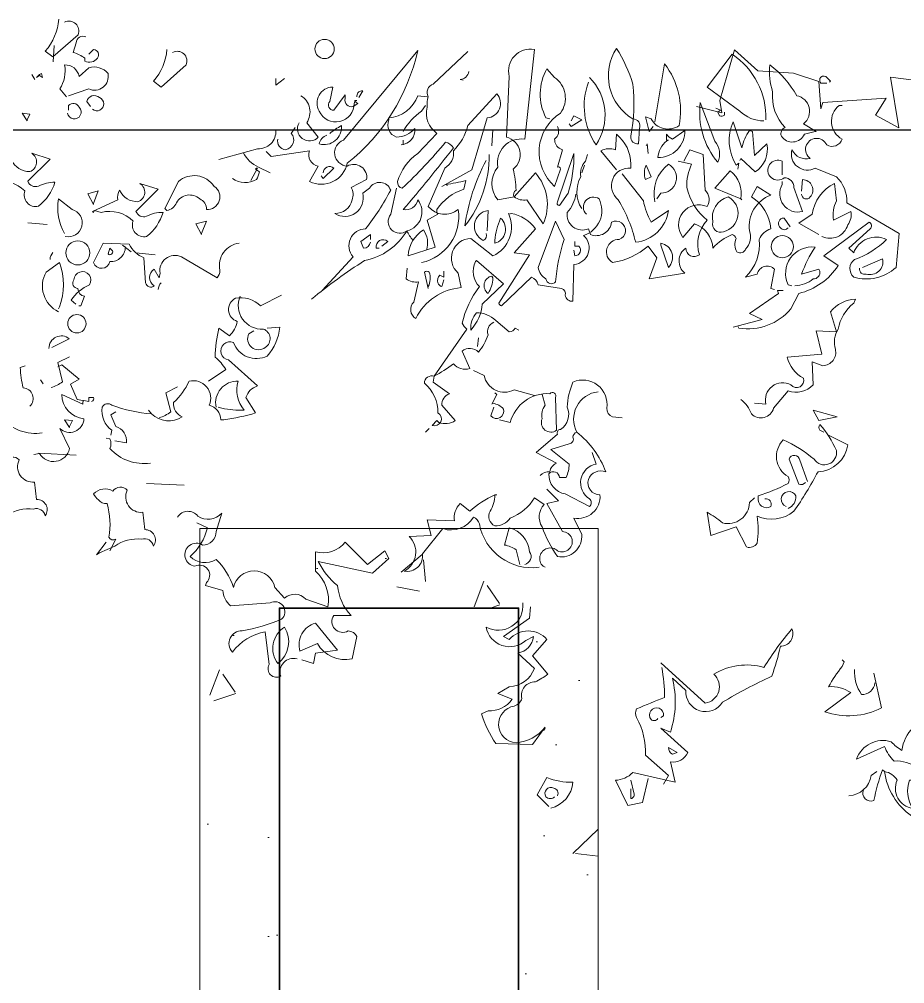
# Model space of a CAD drawing. Header units: millimetres. Extents: x 2033 to 2295, y 1536 to 1691.
# Drawn here: x 2143.153 to 2143.709, y 1615.408 to 1616.014 of the extents above; entities that cross this region are included whole.
import ezdxf

# ---------------------------------------------------------------- set-up
doc = ezdxf.new("R2010")
doc.units = ezdxf.units.MM
for name, color, linetype, lineweight in [('Detalles', 245, 'Continuous', 13), ('FACHADA', 40, 'Continuous', 35), ('Texturas', 8, 'Continuous', 0), ('Verde', 58, 'Continuous', 13)]:
    doc.layers.add(name, color=color, linetype=linetype, lineweight=lineweight)

# ---------------------------------------------------------------- blocks, each defined once
blk = doc.blocks.new('gfbvv')
at = {"layer": 'Verde', "lineweight": 0}
for points in [[(2109.13226, 1678.17629, -0.165222), (2109.12379, 1678.15632), (2109.12863, 1678.15268), (2109.14437, 1678.1666, 0.703232), (2109.13589, 1678.17447)], [(2109.14927, 1678.16521, 0.535172), (2109.14322, 1678.16158), (2109.14141, 1678.15553, -0.069427), (2109.14867, 1678.1519), (2109.14867, 1678.15008, 0.38205), (2109.15654, 1678.1519, 0.608597), (2109.15412, 1678.15735), (2109.15109, 1678.15432)], [(2109.20011, 1678.15735, -0.165222), (2109.19164, 1678.13737), (2109.19648, 1678.13374), (2109.21222, 1678.14766, 0.703232), (2109.20374, 1678.15553)], [(2109.29755, 1678.00605), (2109.31691, 1678.02723, -0.63649), (2109.32478, 1678.04478, 0.04776), (2109.34052, 1678.06899, 0.639832), (2109.3272, 1678.0702), (2109.32297, 1678.06717, -0.689148), (2109.30542, 1678.05446, 0.369919), (2109.31631, 1678.06294, 0.225418), (2109.3157, 1678.0708), (2109.32539, 1678.07564, 0.638885), (2109.31328, 1678.08412, -0.813461), (2109.31086, 1678.10046), (2109.35746, 1678.15674, -0.173706), (2109.31328, 1678.08593, -0.490295), (2109.28968, 1678.07443), (2109.29513, 1678.08412, -0.489075), (2109.28968, 1678.0938), (2109.26547, 1678.09017), (2109.26245, 1678.0932)], [(2109.29089, 1678.0006, -0.032425), (2109.32418, 1678.02481, 0.210526), (2109.3508, 1678.04357, 0.557053), (2109.35746, 1678.06294, -0.431534), (2109.34838, 1678.05688, 0.015289), (2109.37985, 1678.09562, 0.162277), (2109.37501, 1678.09925, -0.030579), (2109.34778, 1678.0702, -0.355026), (2109.34475, 1678.07443, -0.161758), (2109.35746, 1678.09199), (2109.36957, 1678.10469, -0.32045), (2109.36351, 1678.12103, -0.099014), (2109.36412, 1678.12769, -0.46698), (2109.36715, 1678.13556), (2109.38893, 1678.15614)], [(2109.41798, 1678.06475), (2109.40769, 1678.06294, -0.352936), (2109.40769, 1678.08351, -0.5103), (2109.42464, 1678.10106), (2109.43069, 1678.15735, 0.554825), (2109.41496, 1678.1404), (2109.41314, 1678.10227, -0.628204), (2109.41738, 1678.0823, -0.044617), (2109.41919, 1678.06899, 0.4142), (2109.41798, 1678.06475, 0.205246), (2109.42585, 1678.06294), (2109.43614, 1678.04781, 0.298126), (2109.4313, 1678.07988), (2109.41798, 1678.06475)], [(2109.49242, 1678.11377, -0.523941), (2109.49666, 1678.10772), (2109.49605, 1678.09804, -0.5), (2109.49121, 1678.10288, 0.072708), (2109.49242, 1678.13556, 0.077194), (2109.48213, 1678.15795, 0.423996), (2109.49242, 1678.11377)], [(2109.57473, 1678.11256, -0.195694), (2109.5596, 1678.11861), (2109.53902, 1678.13374), (2109.55476, 1678.15432, -0.258652), (2109.57594, 1678.11317)], [(2109.13717, 1678.12769), (2109.13293, 1678.13253, 0.185669), (2109.13596, 1678.14766, -0.373596), (2109.14504, 1678.1404), (2109.15109, 1678.14585, -0.302765), (2109.16319, 1678.14222, -0.609818), (2109.15109, 1678.13253), (2109.13838, 1678.1283)], [(2109.50634, 1678.11196), (2109.51239, 1678.14827, -0.216599), (2109.52147, 1678.10954, -0.447189), (2109.50392, 1678.11377), (2109.50029, 1678.11498), (2109.50271, 1678.1059), (2109.50513, 1678.10893)], [(2109.6068, 1678.1059), (2109.60741, 1678.1059), (2109.59954, 1678.11075, 0.643906), (2109.5953, 1678.1283, 0.101837), (2109.57836, 1678.14766, 0.105927), (2109.58017, 1678.13072, 0.22554), (2109.58804, 1678.10833, 0.4142), (2109.58562, 1678.10288, 0.580322), (2109.60015, 1678.10409), (2109.6068, 1678.1059)], [(2109.38954, 1678.14343, -0.368179), (2109.38409, 1678.13859), (2109.38591, 1678.13798)], [(2109.44522, 1678.10893, -0.35614), (2109.4434, 1678.10106, 0.302765), (2109.44703, 1678.09501), (2109.44824, 1678.09441), (2109.44522, 1678.08351, -0.618027), (2109.44703, 1678.0823), (2109.4434, 1678.07141, -0.499023), (2109.44703, 1678.1174, 0.420273), (2109.4434, 1678.1398), (2109.43856, 1678.14524, 0.254562), (2109.43795, 1678.11438), (2109.44037, 1678.11377)], [(2109.46519, 1678.1398, -0.356445), (2109.46942, 1678.09743, -0.241074), (2109.46458, 1678.13677)], [(2109.61406, 1678.13616), (2109.61043, 1678.13616, -0.236053), (2109.60983, 1678.13919, -0.4142), (2109.61346, 1678.1404), (2109.61649, 1678.13737), (2109.61588, 1678.13677)], [(2109.31691, 1678.12164, -0.632065), (2109.31207, 1678.12648), (2109.31207, 1678.1289), (2109.30481, 1678.11922, -0.680847), (2109.30239, 1678.12467), (2109.3042, 1678.13374, 0.580322), (2109.29573, 1678.11861, 0.820084), (2109.31752, 1678.12346), (2109.31812, 1678.12467), (2109.31994, 1678.12346), (2109.31691, 1678.12164)], [(2109.32055, 1678.12709), (2109.32297, 1678.13132, 0.45993), (2109.31933, 1678.1283), (2109.31933, 1678.12769)], [(2109.37259, 1678.07141), (2109.39135, 1678.0817), (2109.40104, 1678.11438, 0.621735), (2109.40709, 1678.12951), (2109.38893, 1678.10954, -0.145264), (2109.37985, 1678.0938, -0.318115), (2109.37441, 1678.08291), (2109.36412, 1678.0587, 0.4142), (2109.38288, 1678.05688, -0.3983), (2109.35988, 1678.0236)], [(2109.13778, 1678.1174, 1.387421), (2109.14504, 1678.12103, 0.544022), (2109.13838, 1678.12225), (2109.13838, 1678.11922)], [(2109.15351, 1678.11982, 1.182175), (2109.15775, 1678.12709, 0.588394), (2109.14988, 1678.12467), (2109.1523, 1678.12164)], [(2109.28423, 1678.1283, -0.424515), (2109.28786, 1678.11135), (2109.29513, 1678.10227, -0.880783), (2109.28302, 1678.11135)], [(2109.34717, 1678.09743, 0.4142), (2109.35565, 1678.10772, -0.198578), (2109.34415, 1678.10227, -0.4142), (2109.33931, 1678.11317), (2109.33931, 1678.11438, 0.297668), (2109.35746, 1678.1283), (2109.36351, 1678.12769)], [(2109.54568, 1678.08654, 0.305054), (2109.54386, 1678.09985), (2109.53478, 1678.12406, 0.208984), (2109.54568, 1678.08654)], [(2109.34838, 1678.1059, -0.109482), (2109.35988, 1678.11861), (2109.3623, 1678.12225)], [(2109.54991, 1678.11801), (2109.54991, 1678.11619, -0.236053), (2109.54689, 1678.11559), (2109.54568, 1678.11801), (2109.54749, 1678.11922), (2109.54447, 1678.12043)], [(2109.55839, 1677.98366), (2109.55899, 1677.98244, 0.262833), (2109.59167, 1677.99455), (2109.59651, 1678.00423, 0.194489), (2109.62133, 1678.02178), (2109.61225, 1678.02783), (2109.64069, 1678.04902, -0.535172), (2109.6413, 1678.04478), (2109.62798, 1678.03268), (2109.63101, 1678.02965, -0.445358), (2109.65159, 1678.03812, -0.112671), (2109.63162, 1678.02541, 0.498764), (2109.63101, 1678.01452, 0.269211), (2109.65764, 1678.02057), (2109.65945, 1678.04175), (2109.62677, 1678.06112, 0.212448), (2109.62012, 1678.07746), (2109.6068, 1678.08291, -0.669449), (2109.59228, 1678.09441, 0.362045), (2109.60378, 1678.08896, -1.319412), (2109.61406, 1678.09743, 0.480621), (2109.62375, 1678.10106, -0.538818), (2109.62193, 1678.12225), (2109.62375, 1678.12225)], [(2109.55839, 1678.0823), (2109.55899, 1678.08593), (2109.55718, 1678.08472, -0.242218), (2109.55536, 1678.11196), (2109.56081, 1678.09562, -0.092926), (2109.56565, 1678.10651), (2109.56746, 1678.1059), (2109.56868, 1678.09077), (2109.57654, 1678.09804, -0.309006), (2109.56928, 1678.08049), (2109.5602, 1678.08896), (2109.5596, 1678.08775)], [(2109.2685, 1678.10651, -0.447098), (2109.257, 1678.09501), (2109.23279, 1678.08835)], [(2109.26971, 1678.10106, 0.45993), (2109.27455, 1678.09441, 0.578781), (2109.27818, 1678.10469), (2109.2806, 1678.10833)], [(2109.30057, 1678.10348, 0.291199), (2109.29573, 1678.09804, 0.528915), (2109.30965, 1678.10954, 0.039932), (2109.30239, 1678.10469)], [(2109.5136, 1678.09985), (2109.51481, 1678.10046), (2109.5136, 1678.10046), (2109.5136, 1678.10409, 0.099014), (2109.51723, 1678.10106), (2109.5251, 1678.10651, -0.428558), (2109.50816, 1678.08956, -0.211655), (2109.5136, 1678.09985)], [(2109.48213, 1678.0817), (2109.47245, 1678.0938, -0.204086), (2109.48153, 1678.09441), (2109.48213, 1678.10409, -0.226822), (2109.49121, 1678.08533), (2109.49121, 1678.08291, 0.749039), (2109.48334, 1678.06294, -0.077942), (2109.49424, 1678.03631, 0.34404), (2109.51481, 1678.05628), (2109.50392, 1678.04902, -0.080353), (2109.49908, 1678.06233), (2109.48576, 1678.07928)], [(2109.5245, 1678.08714), (2109.52813, 1678.09441), (2109.5366, 1678.09138), (2109.53781, 1678.06899, -0.355026), (2109.53902, 1678.0587, 0.788391), (2109.52389, 1678.03933), (2109.53115, 1678.04781, -0.312881), (2109.54265, 1678.03268, -0.116058), (2109.55476, 1678.04115, -0.265564), (2109.55718, 1678.03873, 0.226822), (2109.55778, 1678.03026, 0.49527), (2109.56323, 1678.03207, 0.295303), (2109.56565, 1678.04357, -0.346893), (2109.57896, 1678.06596), (2109.57049, 1678.07141), (2109.56686, 1678.06475, -0.244461), (2109.57896, 1678.04478, 0.215332), (2109.5717, 1678.03812, -0.236053), (2109.56323, 1678.01452), (2109.57049, 1678.01634, -0.59729), (2109.58138, 1678.01936), (2109.57896, 1678.00726), (2109.58138, 1678.00665)], [(2109.08566, 1678.07461), (2109.1014, 1678.08188, -0.162277), (2109.10261, 1678.08793, 0.291199), (2109.11411, 1678.08067, 0.630219), (2109.11532, 1678.09216), (2109.12681, 1678.08853), (2109.1129, 1678.07461, 0.4142), (2109.11955, 1678.07159, -0.124695), (2109.12984, 1678.07401, -0.156006), (2109.11955, 1678.05888, -0.597885), (2109.11108, 1678.06856, 0.261948), (2109.09111, 1678.07401), (2109.08687, 1678.07522), (2109.08627, 1678.07401), (2109.08566, 1678.07461)], [(2109.24792, 1678.09259, 0.159607), (2109.2576, 1678.08351), (2109.26487, 1678.07988)], [(2109.40225, 1678.09138, -0.174072), (2109.38712, 1678.0466, -0.088486), (2109.40043, 1678.08775)], [(2109.4555, 1678.09199, -0.079437), (2109.45187, 1678.06717), (2109.44643, 1678.0593, -0.618027), (2109.44522, 1678.06173), (2109.4555, 1678.09199)], [(2109.45671, 1678.06657, -0.149368), (2109.45127, 1678.05507, 0.589905), (2109.46458, 1678.04478), (2109.46579, 1678.04115, 0.490158), (2109.47911, 1678.04902, -1.060547), (2109.48395, 1678.03812, 0.776093), (2109.47971, 1678.0236, 0.142365), (2109.5021, 1678.03389), (2109.50755, 1678.02662), (2109.50271, 1678.01331), (2109.5251, 1678.01694, -0.50354), (2109.52571, 1678.03268, 0.628937), (2109.53418, 1678.02844, -0.265564), (2109.53902, 1678.05023, -0.169571), (2109.52631, 1678.0708, -0.119873), (2109.52934, 1678.08533), (2109.52086, 1678.08714)], [(2109.46035, 1678.05749, -0.272202), (2109.45974, 1678.07746, -0.236053), (2109.46277, 1678.08714), (2109.46398, 1678.09138)], [(2109.58623, 1678.07867), (2109.58623, 1678.08714, 1.877945), (2109.58744, 1678.07686, -0.4142), (2109.59349, 1678.0708), (2109.59894, 1678.05567, -0.674286), (2109.58623, 1678.07262), (2109.58623, 1678.07443)], [(2109.24126, 1678.07625, 0.278625), (2109.25639, 1678.07564, 0.07106), (2109.25821, 1678.08049), (2109.25579, 1678.0823), (2109.25639, 1678.08291), (2109.257, 1678.08291), (2109.25276, 1678.07504)], [(2109.29694, 1678.07807), (2109.29815, 1678.07625), (2109.30481, 1678.08291, 0.630219), (2109.29815, 1678.07988)], [(2109.50089, 1678.08472), (2109.50392, 1678.07746), (2109.50029, 1678.07564, -0.195877), (2109.50089, 1678.08472)], [(2109.50634, 1678.06173, -0.297256), (2109.51481, 1678.08533, -0.782791), (2109.50997, 1678.06717), (2109.50755, 1678.06354)], [(2109.5602, 1678.06354), (2109.54386, 1678.0702), (2109.55355, 1678.08109, -0.284134), (2109.5602, 1678.06354), (2109.56081, 1678.06294), (2109.5602, 1678.06354)], [(2109.22069, 1678.06354, -0.319077), (2109.22492, 1678.05688, 0.777725), (2109.22977, 1678.07141, 0.455246), (2109.20737, 1678.07443), (2109.1989, 1678.05749), (2109.20011, 1678.05628, 0.25296), (2109.20616, 1678.06112, -0.489075), (2109.22069, 1678.06354)], [(2109.36291, 1678.03147, 0.240036), (2109.36109, 1678.04417, 0.2379), (2109.35141, 1678.02783), (2109.36836, 1678.03328), (2109.36351, 1678.05023), (2109.37017, 1678.05386, -0.236053), (2109.36957, 1678.05688, -0.178345), (2109.38651, 1678.06959), (2109.38772, 1678.07504, -0.026764), (2109.37501, 1678.07262), (2109.37622, 1678.07201)], [(2109.59833, 1678.06657, 0.741867), (2109.60378, 1678.06475, 0.6409), (2109.59894, 1678.07564), (2109.59833, 1678.06838)], [(2109.15351, 1678.05567), (2109.16925, 1678.06294, -0.162277), (2109.17046, 1678.06899, 0.291199), (2109.18196, 1678.06173, 0.630219), (2109.18317, 1678.07322), (2109.19466, 1678.06959), (2109.18074, 1678.05567, 0.4142), (2109.1874, 1678.05265, -0.124695), (2109.19769, 1678.05507, -0.156006), (2109.1874, 1678.03994, -0.597885), (2109.17893, 1678.04962, 0.261948), (2109.15896, 1678.05507), (2109.15472, 1678.05628), (2109.15412, 1678.05507), (2109.15351, 1678.05567)], [(2109.35444, 1678.03752, -0.062256), (2109.3508, 1678.04357, -0.882339), (2109.34052, 1678.05386), (2109.34415, 1678.0702)], [(2109.61104, 1678.03994, 0.456619), (2109.62738, 1678.0472, 0.205246), (2109.62919, 1678.05567), (2109.6183, 1678.05023, -0.146759), (2109.62012, 1678.06233), (2109.61891, 1678.07322, 0.245285), (2109.60499, 1678.05386), (2109.59651, 1678.04841), (2109.60922, 1678.04115)], [(2109.13639, 1678.03994, 0.975662), (2109.14063, 1678.05688), (2109.13216, 1678.06354, 0.17128), (2109.13579, 1678.04175)], [(2109.46337, 1678.05386, -0.931778), (2109.47124, 1678.06354, -0.45929), (2109.46156, 1678.04054, -0.660172), (2109.4555, 1678.02239), (2109.4549, 1677.99939, -0.442368), (2109.45006, 1678.00302, 0.4142), (2109.44764, 1678.00726), (2109.43311, 1678.00968, 0.219635), (2109.42888, 1678.01452), (2109.41011, 1677.99636, -0.333328), (2109.4083, 1677.99818), (2109.42766, 1678.02844), (2109.41798, 1678.02965), (2109.4313, 1678.04478, 0.188675), (2109.41617, 1678.05446), (2109.41496, 1678.05386), (2109.41435, 1678.05446, -0.420059), (2109.40467, 1678.02783), (2109.39075, 1678.03873, 0.685608), (2109.38288, 1678.01694), (2109.3847, 1678.00786, 0.263565), (2109.35625, 1677.9885, -0.49028), (2109.35504, 1677.99879), (2109.35807, 1678.01149, -0.205246), (2109.3502, 1678.01331), (2109.3508, 1678.01997)], [(2109.54931, 1678.04296, -0.630219), (2109.54265, 1678.04902, -0.40654), (2109.55233, 1678.06475, -0.689621), (2109.54931, 1678.04296)], [(2109.40043, 1678.04175, -0.4142), (2109.39862, 1678.03752, -0.738571), (2109.40164, 1678.05628), (2109.40104, 1678.04357)], [(2109.40951, 1678.05144, -0.592255), (2109.40588, 1678.0357, -0.099731), (2109.4089, 1678.04962), (2109.40951, 1678.05144)], [(2109.58986, 1678.04539, -0.5), (2109.58502, 1678.04539, -0.582718), (2109.58623, 1678.05144), (2109.58744, 1678.05144), (2109.59107, 1678.04599)], [(2109.44401, 1678.04962), (2109.44945, 1678.03812, 0.065445), (2109.44401, 1678.01149, -0.659393), (2109.43795, 1678.01331, -0.236053), (2109.43311, 1678.02057), (2109.44401, 1678.04962)], [(2109.32781, 1678.03631, -0.380188), (2109.32357, 1678.03268), (2109.32176, 1678.03691), (2109.32781, 1678.04115), (2109.32781, 1678.03812)], [(2109.2455, 1678.0357, 0.444092), (2109.2334, 1678.01876, -0.197815), (2109.23158, 1678.01392), (2109.20919, 1678.02723, 0.607483), (2109.19587, 1678.01694), (2109.19527, 1678.01392), (2109.19224, 1678.01936, 0.589737), (2109.19224, 1678.00907, -0.60791), (2109.1868, 1678.01089), (2109.18559, 1678.02662, -0.177399), (2109.17651, 1678.0351), (2109.16017, 1678.0357), (2109.15412, 1678.0236, 0.765594), (2109.1644, 1678.0242, 0.420074), (2109.17409, 1678.03328), (2109.17227, 1678.03449), (2109.17772, 1678.03026)], [(2109.16319, 1678.02904, 1), (2109.16562, 1678.03147), (2109.1644, 1678.03268), (2109.16319, 1678.02904)], [(2109.33325, 1678.03268), (2109.33144, 1678.03268, -0.707504), (2109.3387, 1678.03691), (2109.33507, 1678.03389)], [(2109.4555, 1678.03147), (2109.45611, 1678.02783, 0.663971), (2109.45853, 1678.03389), (2109.45611, 1678.03389), (2109.45611, 1678.03691)], [(2109.50997, 1678.03449), (2109.50997, 1678.0357, -0.602081), (2109.51481, 1678.02057), (2109.50997, 1678.03449)], [(2109.59409, 1678.00907, 0.162277), (2109.60559, 1678.01331, 0.463791), (2109.60983, 1678.01815), (2109.60922, 1678.01936), (2109.59833, 1678.01634, -0.058853), (2109.6068, 1678.03328, 0.588898), (2109.58986, 1678.00968), (2109.59228, 1678.00907)], [(2109.12681, 1678.02559, -0.173203), (2109.12863, 1678.02983)], [(2109.13216, 1677.99273, -0.432632), (2109.12429, 1678.01755), (2109.13276, 1678.0236, -0.173904), (2109.13276, 1677.99576), (2109.13216, 1677.99455)], [(2109.40527, 1677.98608, 0.4142), (2109.40164, 1677.97821, -0.085083), (2109.39559, 1677.96731, 0.409286), (2109.3853, 1677.96792), (2109.39014, 1677.95703, -0.286789), (2109.37985, 1677.96005, -0.035156), (2109.36775, 1677.95219), (2109.36715, 1677.94855), (2109.37743, 1677.94129, 0.308105), (2109.37259, 1677.93403), (2109.38106, 1677.92435, -0.220123), (2109.37078, 1677.92314), (2109.36957, 1677.92435), (2109.36654, 1677.92132, 0.907883), (2109.37017, 1677.92919, 0.222046), (2109.3617, 1677.94795, -0.523941), (2109.36775, 1677.95219), (2109.38833, 1677.98184, -0.099014), (2109.3853, 1677.98547, -0.106323), (2109.39619, 1678.00847, -0.326889), (2109.39377, 1678.0242), (2109.39438, 1678.02481), (2109.41132, 1678.01028), (2109.39801, 1677.99757, -0.165176), (2109.39075, 1677.98123, -0.200851), (2109.39438, 1677.99213, -0.173203), (2109.40648, 1677.98729), (2109.41496, 1677.98002, 0.236053), (2109.41859, 1677.98244), (2109.42101, 1677.98123)], [(2109.63464, 1678.01997, 0.541687), (2109.63888, 1678.01634, 0.576218), (2109.64917, 1678.02602), (2109.63646, 1678.02057)], [(2109.14487, 1677.99636), (2109.14608, 1677.99636), (2109.1485, 1678.00242, -0.38205), (2109.14426, 1678.00726, -0.618027), (2109.14184, 1678.0127, -1.341293), (2109.15152, 1678.00968, 0.132751), (2109.14002, 1678), (2109.14305, 1677.99757)], [(2109.36412, 1678.00847, 0.195877), (2109.36472, 1678.01755, 0.4142), (2109.3617, 1678.01755), (2109.36412, 1678.00726)], [(2109.3738, 1678.01815), (2109.3738, 1678.01452), (2109.37138, 1678.01573, 0.302765), (2109.37017, 1678.01089, 0.265564), (2109.37259, 1678.00847), (2109.3738, 1678.0127)], [(2109.40406, 1678.01513, 0.659393), (2109.40164, 1678.00423, 0.139038), (2109.40467, 1678.01392), (2109.40406, 1678.01513)], [(2109.19466, 1678.00665, -0.173203), (2109.19648, 1678.01089)], [(2109.27213, 1678.00302), (2109.25882, 1677.99636, 0.25), (2109.24308, 1678.00121, 0.663467), (2109.24429, 1677.98668, -0.148178), (2109.23945, 1677.9776), (2109.23279, 1677.98244, 0.057068), (2109.23037, 1677.96429, -0.099014), (2109.23703, 1677.95642), (2109.22613, 1677.94916)], [(2109.24611, 1678.00242, 0.559616), (2109.26063, 1677.98184, -0.630219), (2109.26184, 1677.97034, -0.808411), (2109.25155, 1677.97881), (2109.25458, 1677.98063)], [(2109.5602, 1677.93766, -0.140045), (2109.56686, 1677.92858, 0.57489), (2109.58078, 1677.93221), (2109.58986, 1677.94311, 0.29335), (2109.60559, 1677.94674), (2109.60499, 1677.96126), (2109.61164, 1677.95884, 0.477875), (2109.61951, 1677.96913, -0.21463), (2109.62133, 1677.98184, -0.178345), (2109.63101, 1677.99818), (2109.63222, 1678.0006, 0.217789), (2109.61649, 1677.99273), (2109.62012, 1677.98002), (2109.60741, 1677.98063), (2109.61104, 1677.9661), (2109.58925, 1677.96429, 0.213028), (2109.59954, 1677.95097, -0.817993), (2109.59167, 1677.94674, 0.658905), (2109.57594, 1677.93463), (2109.56868, 1677.93524)], [(2109.26305, 1677.98244), (2109.27092, 1677.98305, -0.159866), (2109.26305, 1677.96489, -0.443787), (2109.24187, 1677.97337, 1.153), (2109.23884, 1677.96247), (2109.257, 1677.94613, 0.251633), (2109.24974, 1677.93887), (2109.25579, 1677.92919, -0.035156), (2109.23582, 1677.92495), (2109.234, 1677.92495, 0.326782), (2109.22674, 1677.93403, 0.618027), (2109.21403, 1677.94916, -0.102722), (2109.20435, 1677.93584, 0.333328), (2109.20979, 1677.92677, -0.346832), (2109.19043, 1677.92858, -0.064789), (2109.16562, 1677.93403, 0.5), (2109.15956, 1677.93282, 0.287735), (2109.16562, 1677.91829), (2109.16501, 1677.91527)], [(2109.1261, 1677.96974, -0.637756), (2109.13881, 1677.97579), (2109.12792, 1677.97034)], [(2109.12742, 1677.9451, 0.092926), (2109.13468, 1677.94873), (2109.13166, 1677.96084), (2109.13892, 1677.96447)], [(2109.11417, 1677.93342, 0.656815), (2109.10994, 1677.94492, -0.053406), (2109.10812, 1677.95763), (2109.11115, 1677.95884)], [(2109.43069, 1677.94008), (2109.41798, 1677.94371, -0.510468), (2109.39922, 1677.95279), (2109.39256, 1677.95582)], [(2109.23098, 1677.93282, -0.489075), (2109.2449, 1677.94916, 0.257034), (2109.24853, 1677.931, -0.076462), (2109.23461, 1677.93221), (2109.23219, 1677.93282)], [(2109.43432, 1677.88985, -0.243835), (2109.44037, 1677.89227, -0.263626), (2109.44461, 1677.89772), (2109.4319, 1677.90437), (2109.44522, 1677.91587, -0.535172), (2109.44703, 1677.9189, 0.371796), (2109.45127, 1677.93282, -0.090164), (2109.4549, 1677.94855, -0.594772), (2109.47608, 1677.93221, 0.312363), (2109.47971, 1677.92677), (2109.48576, 1677.92616)], [(2109.19527, 1677.92616, 0.092926), (2109.20253, 1677.92979), (2109.19951, 1677.9419), (2109.20677, 1677.94553)], [(2109.43372, 1677.83236, -0.4021), (2109.39619, 1677.85959, 0.236053), (2109.39256, 1677.86383, -0.350769), (2109.3732, 1677.85656), (2109.36049, 1677.84083, -0.513931), (2109.34899, 1677.82994, 0.519897), (2109.35202, 1677.85172), (2109.36593, 1677.85233), (2109.36351, 1677.86201), (2109.38046, 1677.86141, -0.233566), (2109.38409, 1677.8723), (2109.39014, 1677.86746, -0.081039), (2109.40588, 1677.87775), (2109.40709, 1677.87775), (2109.40588, 1677.87775, -0.147995), (2109.40285, 1677.86746, 0.442368), (2109.40588, 1677.85838, 0.265564), (2109.41556, 1677.86322, 0.169403), (2109.43069, 1677.87593), (2109.43674, 1677.87169, 0.349014), (2109.43553, 1677.85777, 0.066803), (2109.44522, 1677.83901, 0.501038), (2109.46035, 1677.85293), (2109.4555, 1677.86322, 0.492294), (2109.47184, 1677.87775, -0.5), (2109.46458, 1677.88743, -0.4142), (2109.47548, 1677.89227, 0.138321), (2109.45732, 1677.91708, -0.529709), (2109.47063, 1677.9425)], [(2109.4089, 1677.92495), (2109.41556, 1677.92314, -0.35936), (2109.44037, 1677.94129, -0.872879), (2109.44401, 1677.93887), (2109.44461, 1677.91829, -0.762802), (2109.43553, 1677.92556, -0.205246), (2109.43735, 1677.93403), (2109.43553, 1677.94069)], [(2109.11659, 1677.90316), (2109.12023, 1677.90377, 0.686798), (2109.13899, 1677.9068), (2109.13293, 1677.9195, 0.648468), (2109.14806, 1677.92556, -0.37442), (2109.13414, 1677.94069), (2109.14746, 1677.93463, -0.236053), (2109.14806, 1677.93706), (2109.15109, 1677.93645), (2109.15109, 1677.93887), (2109.15412, 1677.93887, -0.4142), (2109.15291, 1677.93645)], [(2109.12197, 1677.91666, -0.247742), (2109.09656, 1677.92574, 0.207977), (2109.09656, 1677.93179), (2109.09413, 1677.93239)], [(2109.16743, 1677.91164), (2109.17469, 1677.91043, 0.37204), (2109.16804, 1677.92071), (2109.16501, 1677.92798), (2109.16804, 1677.92979)], [(2109.40467, 1677.93524, -0.178345), (2109.41132, 1677.93161, -0.817993), (2109.40346, 1677.92737), (2109.40527, 1677.93282)], [(2109.57533, 1677.87533, -0.618027), (2109.57896, 1677.87048, -0.649872), (2109.5711, 1677.87593), (2109.5711, 1677.87714, 0.048447), (2109.58986, 1677.88501, 0.291199), (2109.58986, 1677.88924, -0.493149), (2109.58683, 1677.91224, -0.073044), (2109.6062, 1677.90014, 0.819794), (2109.62012, 1677.90559, 0.07692), (2109.60983, 1677.92193, 0.333328), (2109.60983, 1677.91829), (2109.61225, 1677.91708)], [(2109.18982, 1677.89772, -0.247742), (2109.1644, 1677.9068, 0.207977), (2109.1644, 1677.91285), (2109.16198, 1677.91345)], [(2109.45732, 1677.91708, 0.333328), (2109.4549, 1677.91406, -0.5), (2109.45248, 1677.90982), (2109.44098, 1677.90619), (2109.45248, 1677.89711, -0.099014), (2109.45066, 1677.88864), (2109.44643, 1677.88864, 0.663971), (2109.43977, 1677.89106, 0.376755), (2109.45006, 1677.87835), (2109.46519, 1677.87048, 0.5), (2109.46519, 1677.87533, -0.682281), (2109.46942, 1677.89711), (2109.467, 1677.90437)], [(2109.61528, 1677.91527), (2109.62738, 1677.90922, -0.357925), (2109.60862, 1677.89227, -0.02861), (2109.59349, 1677.86746, -0.284912), (2109.57049, 1677.86443, -0.072906), (2109.57049, 1677.84749, -0.350769), (2109.56383, 1677.84507), (2109.55718, 1677.85777), (2109.54144, 1677.85233), (2109.53902, 1677.86685, -0.042465), (2109.5487, 1677.8602, 0.482147), (2109.56565, 1677.8729), (2109.56868, 1677.87593)], [(2109.09656, 1677.86159), (2109.10019, 1677.86885, -0.4142), (2109.09595, 1677.87006, 0.112411), (2109.09474, 1677.89124, -0.302765), (2109.08929, 1677.89366, -0.099014), (2109.08627, 1677.89729, -0.357651), (2109.09837, 1677.89911, -0.463791), (2109.10745, 1677.89971, 0.593826), (2109.11713, 1677.88579), (2109.11834, 1677.8749, -0.62767), (2109.12379, 1677.86461, 0.457672), (2109.11653, 1677.86885, 0.184982), (2109.09958, 1677.86461), (2109.0899, 1677.86037), (2109.08808, 1677.85916), (2109.09413, 1677.86703)], [(2109.60075, 1677.88561, -0.302765), (2109.59651, 1677.8844), (2109.59046, 1677.90014, -0.816528), (2109.59712, 1677.89953), (2109.60196, 1677.88622)], [(2109.1644, 1677.84264), (2109.16804, 1677.84991, -0.4142), (2109.1638, 1677.85112, 0.112411), (2109.16259, 1677.8723, -0.302765), (2109.15714, 1677.87472, -0.099014), (2109.15412, 1677.87835, -0.357651), (2109.16622, 1677.88017, -0.463791), (2109.1753, 1677.88077, 0.593826), (2109.18498, 1677.86685), (2109.18619, 1677.85596, -0.62767), (2109.19164, 1677.84567, 0.457672), (2109.18438, 1677.84991, 0.184982), (2109.16743, 1677.84567), (2109.15775, 1677.84143), (2109.15593, 1677.84022), (2109.16198, 1677.84809)], [(2109.43735, 1677.83236), (2109.43614, 1677.83296, -1.00415), (2109.44522, 1677.84264, 1.247116), (2109.44824, 1677.85475), (2109.43856, 1677.8723), (2109.44582, 1677.87411), (2109.43856, 1677.88138)], [(2109.58986, 1677.86927, 0.326447), (2109.5947, 1677.87714, 1.475342), (2109.58865, 1677.87048)], [(2109.28181, 1677.77486, 0.600372), (2109.27152, 1677.76397, -0.753342), (2109.26426, 1677.77123), (2109.26184, 1677.79181, 0.194229), (2109.24126, 1677.7791, -0.678314), (2109.24732, 1677.79241, 0.051498), (2109.27213, 1677.79968, 0.881622), (2109.26487, 1677.80996), (2109.24005, 1677.80815, -0.201935), (2109.23521, 1677.81783), (2109.22432, 1677.82086), (2109.22492, 1677.82267, 0.881622), (2109.21766, 1677.83296, -1.244614), (2109.2225, 1677.84628, 0.436066), (2109.23098, 1677.85475), (2109.23461, 1677.86625, -0.359619), (2109.21948, 1677.86443, 0.522507), (2109.20677, 1677.86383)], [(2109.21887, 1677.8602), (2109.22553, 1677.85717, -0.157089), (2109.21464, 1677.83901, 0.333328), (2109.23098, 1677.8372, -0.128128), (2109.24187, 1677.81965, -0.797302), (2109.26789, 1677.81965), (2109.27395, 1677.81299, -0.408356), (2109.28726, 1677.81238), (2109.30118, 1677.80754, 0.259506), (2109.29331, 1677.82994), (2109.29331, 1677.84204, 0.302765), (2109.31207, 1677.84809), (2109.32599, 1677.83417), (2109.33689, 1677.84264), (2109.33931, 1677.8378), (2109.32902, 1677.82873), (2109.29513, 1677.83599, 0.117401), (2109.30723, 1677.82086, 0.173203), (2109.3157, 1677.8021), (2109.30481, 1677.8021, 0.806671), (2109.31389, 1677.79241, -0.276978), (2109.31933, 1677.78878), (2109.31631, 1677.77486, -0.330963), (2109.29452, 1677.78455), (2109.28363, 1677.7797, -0.419418), (2109.29331, 1677.79726), (2109.30723, 1677.78031), (2109.29331, 1677.77849), (2109.2921, 1677.77184), (2109.28484, 1677.77426)], [(2109.42464, 1677.83417, 0.54657), (2109.42766, 1677.84204, 0.310577), (2109.41496, 1677.85717), (2109.41193, 1677.84628, -0.131805), (2109.41919, 1677.84325), (2109.42161, 1677.83417)], [(2109.42343, 1677.80996, -0.61586), (2109.40043, 1677.79483, 0.591492), (2109.42524, 1677.78636), (2109.43009, 1677.78878, -0.334061), (2109.4204, 1677.77849), (2109.43069, 1677.76881, -0.300079), (2109.41496, 1677.75731), (2109.40769, 1677.75308), (2109.41677, 1677.74944, -0.24559), (2109.40164, 1677.74218), (2109.3974, 1677.74037, 0.064346), (2109.40648, 1677.72161), (2109.42948, 1677.721), (2109.43735, 1677.73189, -0.216293), (2109.41919, 1677.72221, -0.89946), (2109.41798, 1677.74521, 0.265564), (2109.42282, 1677.75005, -0.5), (2109.4313, 1677.76034, 0.034439), (2109.43916, 1677.76518), (2109.42948, 1677.77668), (2109.43856, 1677.78697, 0.461777), (2109.41496, 1677.78697), (2109.41132, 1677.78878), (2109.42766, 1677.80028), (2109.42827, 1677.80754)], [(2109.26971, 1677.77184, -0.434998), (2109.27395, 1677.79483, -0.383423), (2109.26971, 1677.77184)], [(2109.50997, 1677.77244), (2109.53781, 1677.74702, 0.636124), (2109.54326, 1677.76518, -0.212875), (2109.57473, 1677.76942, -0.040161), (2109.59228, 1677.79362, -0.538727), (2109.58502, 1677.78273, -0.038391), (2109.57957, 1677.76397, 0.023422), (2109.5487, 1677.74763, -0.778931), (2109.52571, 1677.75489), (2109.51723, 1677.76276, -0.14267), (2109.51602, 1677.72887), (2109.50997, 1677.73129), (2109.52692, 1677.71616, -0.349304), (2109.51602, 1677.71011), (2109.51905, 1677.6974), (2109.49242, 1677.70345, -0.186783), (2109.48153, 1677.69861), (2109.48939, 1677.68287), (2109.49847, 1677.68469), (2109.5021, 1677.69982)], [(2109.64372, 1677.76578), (2109.64856, 1677.744, -0.198578), (2109.61285, 1677.74158), (2109.62919, 1677.75368, 0.173447), (2109.61528, 1677.75731, -0.044205), (2109.62375, 1677.77002), (2109.62496, 1677.77305), (2109.62375, 1677.77426)], [(2109.51058, 1677.76942, -0.04158), (2109.51239, 1677.75066, 0.012192), (2109.49484, 1677.74339, 0.248367), (2109.49484, 1677.73795, -0.13884), (2109.50029, 1677.71434), (2109.51481, 1677.70163), (2109.51179, 1677.69619)], [(2109.64432, 1677.75973, -0.388977), (2109.63585, 1677.75247, -0.162277), (2109.63162, 1677.76821)], [(2109.50816, 1677.73734, -0.442368), (2109.50392, 1677.73674, -1.516525), (2109.51179, 1677.73916), (2109.50997, 1677.73795)], [(2109.67882, 1677.71132, 0.143021), (2109.68245, 1677.69861, -0.358047), (2109.67095, 1677.70648, 0.172546), (2109.65643, 1677.71071, -0.123093), (2109.65038, 1677.71979), (2109.63283, 1677.71192, -0.40274), (2109.65461, 1677.72282, 0.082748), (2109.66127, 1677.71737, -0.343094), (2109.68245, 1677.73855)], [(2109.52026, 1677.71616), (2109.51481, 1677.71918, 0.276978), (2109.51723, 1677.71495), (2109.52026, 1677.71616)], [(2109.44098, 1677.68106, 0.315994), (2109.4549, 1677.6974, -0.114075), (2109.43856, 1677.70042), (2109.43251, 1677.68953), (2109.43977, 1677.68227)], [(2109.64554, 1677.70405), (2109.6419, 1677.70163, -0.365204), (2109.62798, 1677.68893)], [(2109.63706, 1677.69256, 0.651581), (2109.64372, 1677.6859, -0.045349), (2109.64917, 1677.70527), (2109.65038, 1677.70405)], [(2109.68306, 1677.69679), (2109.68608, 1677.69014), (2109.68669, 1677.68953, -0.240921), (2109.66793, 1677.69861), (2109.66611, 1677.69861, 0.236053), (2109.66793, 1677.68106, -0.5), (2109.65824, 1677.69861, 0.236053), (2109.65038, 1677.70405, 0.211075), (2109.66732, 1677.67622, 0.162277), (2109.66793, 1677.68227), (2109.66914, 1677.68227, -0.383194), (2109.67458, 1677.69074, -0.056625), (2109.68245, 1677.68893), (2109.68366, 1677.68893)], [(2109.4434, 1677.68832, -0.449051), (2109.43795, 1677.68832, -0.780762), (2109.44279, 1677.69377, -0.5), (2109.44522, 1677.68893)], [(2109.49121, 1677.69316), (2109.49121, 1677.68711, 0.535172), (2109.49303, 1677.69074), (2109.49121, 1677.69861)]]:
    blk.add_lwpolyline(points, format="xyb", dxfattribs=at)
for points in [[(2109.78087, 1678.14124), (2109.76237, 1678.16237), (2109.74651, 1678.14388), (2109.75444, 1678.16237), (2109.73859, 1678.16765), (2109.73594, 1678.15577), (2109.72801, 1678.14917), (2109.7148, 1678.15709), (2109.7082, 1678.16765), (2109.69498, 1678.15841), (2109.67516, 1678.13728), (2109.65402, 1678.13992), (2109.65931, 1678.10824), (2109.64477, 1678.11616), (2109.65138, 1678.12672), (2109.61174, 1678.12408), (2109.61042, 1678.12012), (2109.6091, 1678.13728), (2109.59324, 1678.14256), (2109.57078, 1678.14388), (2109.55625, 1678.15709), (2109.547, 1678.1254), (2109.54832, 1678.11748), (2109.53246, 1678.12144)], [(2109.1287, 1678.14948), (2109.1293, 1678.15977)], [(2109.1172, 1678.13859), (2109.11538, 1678.14161)], [(2109.12023, 1678.14161), (2109.11841, 1678.1398), (2109.12023, 1678.14101), (2109.12204, 1678.1398), (2109.12144, 1678.14222), (2109.12023, 1678.14161)], [(2109.27395, 1678.13919), (2109.2685, 1678.13495), (2109.2685, 1678.13919)], [(2109.31812, 1678.12467), (2109.31933, 1678.12527), (2109.31812, 1678.12527), (2109.31812, 1678.12467)], [(2109.11236, 1678.11317), (2109.11417, 1678.1168), (2109.10933, 1678.1174), (2109.11236, 1678.11256), (2109.11236, 1678.11317)], [(2109.45248, 1678.11075), (2109.45369, 1678.10893), (2109.46035, 1678.11317), (2109.4555, 1678.11559), (2109.45369, 1678.11256)], [(2109.40406, 1678.09683), (2109.40467, 1678.10712)], [(2109.34838, 1678.09743), (2109.34838, 1678.10046)], [(2109.50089, 1678.09683), (2109.5015, 1678.09804), (2109.5021, 1678.09199)], [(2109.46035, 1678.07988), (2109.46216, 1678.08472)], [(2109.15405, 1678.06069), (2109.15707, 1678.06856), (2109.15042, 1678.06675), (2109.15405, 1678.06009), (2109.15405, 1678.06069)], [(2109.1129, 1678.04859), (2109.125, 1678.04738)], [(2109.2219, 1678.04175), (2109.22492, 1678.04962), (2109.21827, 1678.04781), (2109.2219, 1678.04115), (2109.2219, 1678.04175)], [(2109.18074, 1678.02965), (2109.19285, 1678.02844)], [(2109.58683, 1678.00605), (2109.5832, 1678.00605), (2109.58381, 1678.00423), (2109.56565, 1677.99152), (2109.57352, 1677.98789), (2109.55536, 1677.98305)], [(2109.39498, 1677.97095), (2109.39559, 1677.97639)], [(2109.14746, 1677.93706), (2109.14383, 1677.93766), (2109.13959, 1677.94734), (2109.14504, 1677.95037), (2109.13414, 1677.95945), (2109.13172, 1677.95824)], [(2109.12258, 1677.94752), (2109.12076, 1677.94994)], [(2109.40406, 1677.93463), (2109.40709, 1677.94069), (2109.40588, 1677.9419)], [(2109.19043, 1677.92858), (2109.18861, 1677.931)], [(2109.62072, 1677.92677), (2109.60922, 1677.92435), (2109.60559, 1677.931), (2109.62072, 1677.92677)], [(2109.13899, 1677.92071), (2109.1408, 1677.92435), (2109.13596, 1677.92495), (2109.13899, 1677.92011), (2109.13899, 1677.92071)], [(2109.3623, 1677.91708), (2109.36472, 1677.9195)], [(2109.14316, 1677.90274), (2109.11955, 1677.90395)], [(2109.211, 1677.8838), (2109.1874, 1677.88501)], [(2109.43735, 1677.73068), (2109.43674, 1677.73129), (2109.43674, 1677.73008), (2109.43553, 1677.73008)]]:
    blk.add_lwpolyline(points, dxfattribs=at)
for centre, radius in [((2109.29906, 1678.15765), 0.00605), ((2109.58623, 1678.03358), 0.00696), ((2109.14426, 1678.02965), 0.00756), ((2109.14365, 1677.98517), 0.00575)]:
    blk.add_circle(centre, radius, dxfattribs=at)

msp = doc.modelspace()

# ---------------------------------------------------------------- hatches: boundary and pattern name
at = {"layer": 'Texturas'}
h = msp.add_hatch(dxfattribs=at)
h.set_pattern_fill('AR-CONC', color=8, scale=0.0009, angle=270, style=0)
h.set_pattern_definition([(220, (2877.22794, 1129.1192), (0.014345177, -0.163966202), [0.017145, -0.188595]), (275, (2877.22794, 1129.1192), (-0.17195098, 0.031718543), [0.013716, -0.150876]), (169.549, (2877.22913, 1129.10553), (-0.15760502, -0.132248251), [0.014571, -0.160281]), (223.8158, (2877.18222, 1129.1192), (0.037838095, -0.243971137), [0.0257175, -0.2828925]), (173.3644, (2877.18537, 1129.09887), (-0.222683, -0.21366381), [0.0218565, -0.2404215]), (278.816, (2877.18222, 1129.1192), (-0.222682606, -0.213664145), [0.020574, -0.226314]), (249, (2877.19365, 1129.09634), (0.092038967, -0.136453392), [0.017145, -0.188595]), (304, (2877.19365, 1129.09634), (-0.16576917, -0.055621826), [0.013716, -0.150876]), (198.5486, (2877.20132, 1129.08497), (-0.073730572, -0.192074842), [0.014571, -0.160281]), (232.5, (2877.227937, 1129.1192), (-0.076099535, -0.002779743), [0, -0.1490472, 0, -0.153162, 0, -0.1514475]), (262.5, (2877.22794, 1129.1192), (-0.090162517, -0.060137696), [0, -0.0873252, 0, -0.1456182, 0, -0.0577215]), (302.5, (2877.227937, 1129.170176), (0.0051558696, -0.1220315357), [0, -0.05715, 0, -0.178308, 0, -0.236601]), (312.5, (2877.22794, 1129.19304), (-0.022883842, -0.133316263), [0, -0.074295, 0, -0.1184148, 0, -0.168021])])
h.paths.add_polyline_path([(2143.26665, 1615.69421), (2143.51665, 1615.69421), (2143.51665, 1614.69421), (2143.26665, 1614.69421)])
h.paths.add_polyline_path([(2143.31665, 1614.74421), (2143.46665, 1614.74421), (2143.46665, 1615.64421), (2143.31665, 1615.64421)], flags=16)

# ---------------------------------------------------------------- linework, layer by layer
at = {"layer": 'Detalles'}
msp.add_lwpolyline([(2143.51665, 1614.69421), (2143.26665, 1614.69421), (2143.26665, 1615.69421), (2143.51665, 1615.69421)], close=True, dxfattribs=at)
at = {"layer": 'FACHADA', "lineweight": 30}
msp.add_line((2144.59122, 1615.94421), (2142.59297, 1615.94421), dxfattribs=at)
at = {"layer": 'FACHADA'}
msp.add_lwpolyline([(2143.46665, 1614.74421), (2143.31665, 1614.74421), (2143.31665, 1615.64421), (2143.46665, 1615.64421)], close=True, dxfattribs=at)

# ---------------------------------------------------------------- block references
msp.add_blockref('gfbvv', (34.04588, -62.1625), dxfattribs=at)

doc.saveas('drawing.dxf')
